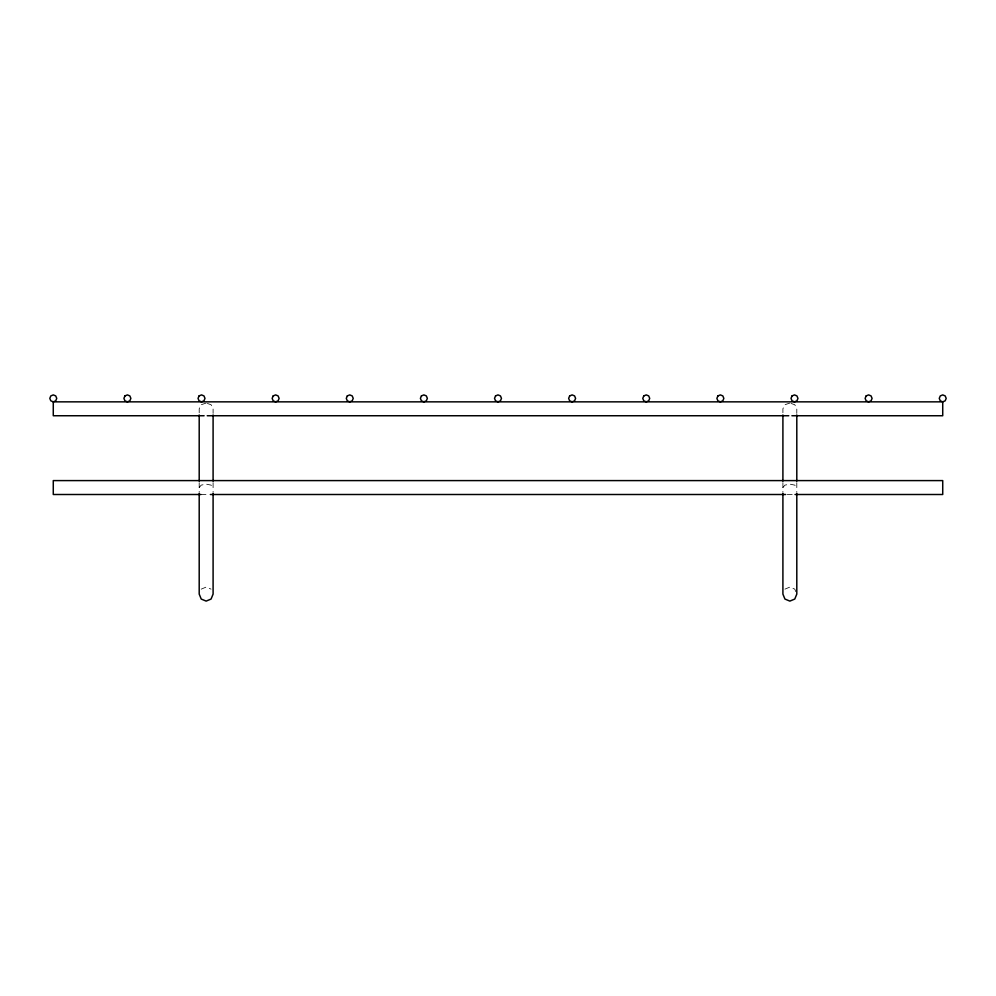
<?xml version="1.0" encoding="UTF-8"?>
<svg xmlns="http://www.w3.org/2000/svg" width="996" height="996" viewBox="0 0 996 996"><rect width="100%" height="100%" fill="white"/><g stroke="black" fill="none" stroke-linecap="round" stroke-linejoin="round"><path stroke-width="0.75" stroke-dasharray="4.98 3.74" d="M199.2 487.542L201.229 485.127L206.147 484.131L211.065 485.127L213.094 487.542M782.906 487.542L784.935 485.127L789.853 484.131L794.771 485.127L796.8 487.542M201.229 589.134L206.147 587.092L211.065 589.134M784.935 589.134L789.853 587.092L794.771 589.134L795.779 591.612M206.147 403.044L201.229 404.725L199.2 408.796L199.2 413.415M789.853 403.044L784.935 404.725L782.906 408.796L782.906 413.415M200.993 494.502L208.774 494.502M787.226 494.502L795.007 494.502M791.085 403.467L794.771 404.725L796.8 408.796L796.8 413.415M207.38 403.467L211.065 404.725L213.094 408.796L213.094 413.415M796.8 482.662L796.8 492.173M782.906 482.662L782.906 492.173M213.094 482.662L213.094 492.173M199.2 482.662L199.2 492.173"/><path stroke-width="1.49" d="M204.105 415.743L53.274 415.743L53.274 401.849L55.726 400.828L56.747 398.375L55.726 395.91L53.274 394.902L50.821 395.91L49.8 398.375L50.821 400.828L53.274 401.849L942.726 401.849L945.179 400.828L946.2 398.375L945.179 395.91L942.726 394.902L940.274 395.91L939.253 398.375L940.274 400.828L942.726 401.849L942.726 415.743L791.895 415.743M207.218 415.743L788.782 415.743M200.993 494.502L53.274 494.502L53.274 480.595L942.726 480.595L942.726 494.502L795.007 494.502M210.33 494.502L785.67 494.502M796.8 414.946L796.8 481.13M796.8 493.306L796.8 594.102L794.771 599.057L789.853 601.098L784.935 599.057L782.906 594.102L782.906 493.306M782.906 414.946L782.906 481.13M213.094 414.946L213.094 481.13M213.094 493.306L213.094 594.102L211.065 599.057L206.147 601.098L201.229 599.057L199.2 594.102L199.2 493.306M199.2 414.946L199.2 481.13M124.936 395.91L123.915 398.375L124.936 400.828L127.401 401.849L129.853 400.828L130.874 398.375L129.853 395.91L127.401 394.902L124.936 395.91M199.063 395.91L198.042 398.375L199.063 400.828L201.516 401.849L203.968 400.828L204.989 398.375L203.968 395.91L201.516 394.902L199.063 395.91M273.178 395.91L272.157 398.375L273.178 400.828L275.643 401.849L278.096 400.828L279.117 398.375L278.096 395.91L275.643 394.902L273.178 395.91M347.305 395.91L346.284 398.375L347.305 400.828L349.758 401.849L352.211 400.828L353.231 398.375L352.211 395.91L349.758 394.902L347.305 395.91M421.42 395.91L420.399 398.375L421.42 400.828L423.885 401.849L426.338 400.828L427.359 398.375L426.338 395.91L423.885 394.902L421.42 395.91M495.547 395.91L494.526 398.375L495.547 400.828L498 401.849L500.453 400.828L501.474 398.375L500.453 395.91L498 394.902L495.547 395.91M569.662 395.91L568.641 398.375L569.662 400.828L572.115 401.849L574.58 400.828L575.601 398.375L574.58 395.91L572.115 394.902L569.662 395.91M643.79 395.91L642.769 398.375L643.79 400.828L646.242 401.849L648.695 400.828L649.716 398.375L648.695 395.91L646.242 394.902L643.79 395.91M717.904 395.91L716.883 398.375L717.904 400.828L720.357 401.849L722.822 400.828L723.843 398.375L722.822 395.91L720.357 394.902L717.904 395.91M792.032 395.91L791.011 398.375L792.032 400.828L794.484 401.849L796.937 400.828L797.958 398.375L796.937 395.91L794.484 394.902L792.032 395.91M866.147 395.91L865.126 398.375L866.147 400.828L868.599 401.849L871.064 400.828L872.085 398.375L871.064 395.91L868.599 394.902L866.147 395.91"/></g></svg>
